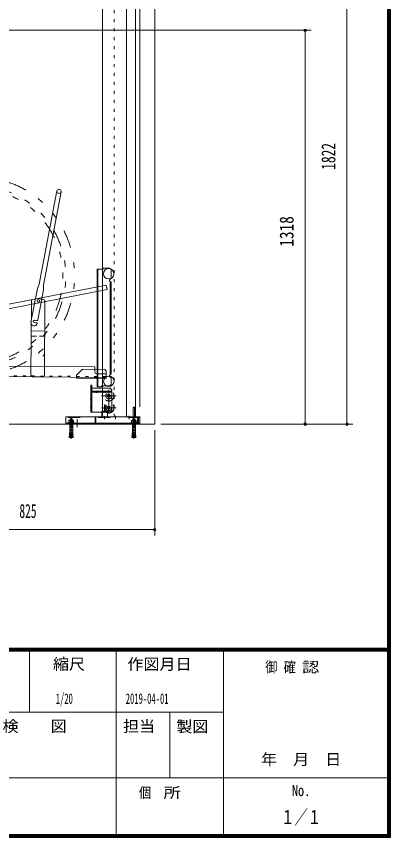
# Model space of a CAD drawing. Units: millimetres, scale not verified. Extents: x -5740 to 5740, y -4020 to 4020.
# Drawn here: x 4486 to 5740, y -4020 to -1272 of the extents above; entities that cross this region are included whole.
import ezdxf
from ezdxf.enums import TextEntityAlignment as Align

# ---------------------------------------------------------------- set-up
doc = ezdxf.new("R2010")
doc.units = ezdxf.units.MM
doc.header["$LTSCALE"] = 10
for name, pattern in [('USER1', [3, 1, -2]), ('USER2', [10, 4, -6]), ('USER3', [13, 6, -3, 1, -3]), ('USER4', [24, 12, -5, 2, -5]), ('USER6', [25, 6, -5, 2, -5, 2, -5])]:
    doc.linetypes.add(name, pattern=pattern)
for name, color, linetype, lineweight in [('0-1_0-00', 4, 'Continuous', 18), ('0-2_2ラック-03BODL', 7, 'Continuous', 18), ('0-3_2ラック-5下レル', 7, 'Continuous', 18), ('0-6_2ラック-9上ラック', 7, 'Continuous', 18), ('0-7_2ラック-A上ラック架台', 3, 'Continuous', 18), ('0-A_2ラック-D上自転車１', 4, 'USER6', 18), ('0-B_2ラック-F寸法', 3, 'Continuous', 18)]:
    doc.layers.add(name, color=color, linetype=linetype, lineweight=lineweight)
doc.styles.add('ＭＳ ゴシック', font='')
doc.styles.get('ＭＳ ゴシック').set_extended_font_data('MS Gothic')

# ---------------------------------------------------------------- blocks, each defined once
blk = doc.blocks.new('C-10x60L_8')
at = {"layer": '0-1_0-00', "linetype": 'USER3'}
blk.add_line((-688, 0), (2120, 0), dxfattribs=at)
at = {"layer": '0-1_0-00'}
for p, q in [((-608, -88), (-608, 88)), ((-551.1, -130), (-551.1, 130)), ((-551.1, 130), (-488, 130)), ((-480, 152), (-432, 200)), ((-480, -152), (-480, 152)), ((-480, -122), (-480, 122)), ((-464.5, 167.5), (-374.8, 167.5)), ((-432, -200), (-432, 200)), ((-432, 200), (-374.8, 200)), ((-374.8, 268), (-342.8, 323.3)), ((-374.8, -268), (-374.8, 268)), ((-342.8, 323.3), (-54.8, 323.3)), ((-342.8, 161.7), (-54.8, 161.7)), ((-54.8, 440), (-54.8, -440)), ((-54.8, 440), (0, 440)), ((-54.8, -323.3), (-54.8, 323.3)), ((0, -440), (0, 440)), ((0, 200), (507.1, 200)), ((0, 167.5), (507.1, 167.5)), ((507.1, -200), (507.1, 200)), ((520, 177.6), (507.1, 200)), ((507.1, 167.5), (520, 177.6)), ((520, 177.6), (603.6, 200)), ((520, -177.6), (520, 177.6)), ((603.6, -200), (603.6, 200)), ((603.6, 200), (1192.1, 200)), ((1192.1, 200), (1333.7, 212.4)), ((1200, 20), (1917.3, 82.8)), ((1200, -20), (1200, 20)), ((1349.4, 33.1), (1333.7, 212.4)), ((1473.2, 224.6), (1403.5, 218.5)), ((1419.2, 39.2), (1403.5, 218.5)), ((1488.9, 45.3), (1473.2, 224.6)), ((1612.7, 236.8), (1542.9, 230.7)), ((1558.6, 51.4), (1542.9, 230.7)), ((1628.4, 57.5), (1612.7, 236.8)), ((1752.1, 249), (1682.4, 242.9)), ((1698.1, 63.6), (1682.4, 242.9)), ((1767.8, 69.7), (1752.1, 249)), ((1821.9, 255.1), (1901.6, 262.1)), ((1837.6, 75.8), (1821.9, 255.1)), ((1917.3, 82.8), (1901.6, 262.1)), ((-551.1, -130), (-488, -130)), ((-480, -152), (-432, -200)), ((-464.5, -167.5), (-374.8, -167.5)), ((-432, -200), (-374.8, -200)), ((-374.8, -268), (-342.8, -323.3)), ((-342.8, -161.7), (-54.8, -161.7)), ((-342.8, -323.3), (-54.8, -323.3)), ((-54.8, -440), (0, -440)), ((0, -167.5), (507.1, -167.5)), ((0, -200), (507.1, -200)), ((507.1, -167.5), (520, -177.6)), ((520, -177.6), (507.1, -200)), ((520, -177.6), (603.6, -200)), ((603.6, -200), (1192.1, -200)), ((1192.1, -200), (1333.7, -212.4)), ((1200, -20), (1917.3, -82.8)), ((1349.4, -33.1), (1333.7, -212.4)), ((1419.2, -39.2), (1403.5, -218.5)), ((1473.2, -224.6), (1403.5, -218.5)), ((1488.9, -45.3), (1473.2, -224.6)), ((1558.6, -51.4), (1542.9, -230.7)), ((1612.7, -236.8), (1542.9, -230.7)), ((1628.4, -57.5), (1612.7, -236.8)), ((1698.1, -63.6), (1682.4, -242.9)), ((1752.1, -249), (1682.4, -242.9)), ((1767.8, -69.7), (1752.1, -249)), ((1837.6, -75.8), (1821.9, -255.1)), ((1821.9, -255.1), (1901.6, -262.1)), ((1917.3, -82.8), (1901.6, -262.1))]:
    blk.add_line(p, q, dxfattribs=at)
at = {"layer": '0-1_0-00', "linetype": 'USER2'}
for p, q in [((-472, 80), (1774.7, 80)), ((-472, -80), (1774.7, -80))]:
    blk.add_line(p, q, dxfattribs=at)
at = {"layer": '0-1_0-00'}
for centre, radius, start, end in [((-499.1, 0), 140, 111.787, 141.055), ((-488, 122), 8, 0, 90), ((-472, 88), 8, 180, 270), ((50.3, 0), 425.1, 157.649, 202.351), ((-256.5, 242.5), 118.2, 180.014, 223.119), ((1360.4, 308.8), 100, 254.513, 295.487), ((1499.9, 321), 100, 254.513, 295.487), ((1639.4, 333.2), 100, 254.513, 295.487), ((1778.8, 345.4), 100, 254.513, 295.487), ((1774.7, -400), 480, 56.443, 82.426), ((-499.1, 0), 140, 218.945, 248.213), ((-488, -122), 8, 270, 0), ((-472, -88), 8, 90, 180), ((-256.5, -242.5), 118.2, 136.881, 179.986), ((1360.4, -308.8), 100, 64.513, 105.487), ((1499.9, -321), 100, 64.513, 105.487), ((1639.4, -333.2), 100, 64.513, 105.487), ((1778.8, -345.4), 100, 64.513, 105.487), ((1774.7, 400), 480, 277.574, 303.557)]:
    blk.add_arc(centre, radius, start, end, dxfattribs=at)
at = {"layer": '0-1_0-00', "linetype": 'USER2'}
for centre, start, end in [((1774.7, -400), 82.426, 90), ((1774.7, 400), 270, 277.574)]:
    blk.add_arc(centre, 480, start, end, dxfattribs=at)

msp = doc.modelspace()

# ---------------------------------------------------------------- linework, layer by layer
at = {"layer": '0-1_0-00', "color": 5}
for p, q in [((-5730.29, -3385.87), (5729.71, -3385.87)), ((5729.71, -3386.87), (-5730.29, -3386.87)), ((-5730.29, -3387.87), (5729.71, -3387.87)), ((5729.71, -3388.87), (-5730.29, -3388.87)), ((-5730.29, -3389.87), (5729.71, -3389.87)), ((5729.71, -3390.87), (-5730.29, -3390.87)), ((-5730.29, -3391.87), (5729.71, -3391.87)), ((5729.71, -3392.87), (-5730.29, -3392.87)), ((-5730.29, -3393.87), (5729.71, -3393.87)), ((5729.71, -3394.87), (-5730.29, -3394.87)), ((-5730.29, -3395.87), (5729.71, -3395.87)), ((4529.71, -3395.87), (4529.71, -3599.87)), ((4819.71, -4019.87), (4819.71, -3395.87)), ((5179.71, -3395.87), (5179.71, -4019.87)), ((5179.71, -3599.87), (3079.71, -3599.87)), ((4999.71, -3599.87), (4999.71, -3819.87)), ((5739.71, -3819.87), (3079.71, -3819.87))]:
    msp.add_line(p, q, dxfattribs=at)
for points in [[(5739.71, 4020.13), (-5740.29, 4020.13), (-5740.29, -4019.87), (5739.71, -4019.87)], [(5738.71, 4019.13), (5738.71, -4018.87), (-5739.29, -4018.87), (-5739.29, 4019.13)], [(5737.71, 4018.13), (5737.71, -4017.87), (-5738.29, -4017.87), (-5738.29, 4018.13)], [(5736.71, 4017.13), (5736.71, -4016.87), (-5737.29, -4016.87), (-5737.29, 4017.13)], [(5735.71, 4016.13), (5735.71, -4015.87), (-5736.29, -4015.87), (-5736.29, 4016.13)], [(5734.71, 4015.13), (5734.71, -4014.87), (-5735.29, -4014.87), (-5735.29, 4015.13)], [(5733.71, 4014.13), (5733.71, -4013.87), (-5734.29, -4013.87), (-5734.29, 4014.13)], [(5732.71, 4013.13), (5732.71, -4012.87), (-5733.29, -4012.87), (-5733.29, 4013.13)], [(5731.71, 4012.13), (5731.71, -4011.87), (-5732.29, -4011.87), (-5732.29, 4012.13)], [(5730.71, 4011.13), (5730.71, -4010.87), (-5731.29, -4010.87), (-5731.29, 4011.13)], [(5729.71, 4010.13), (5729.71, -4009.87), (-5730.29, -4009.87), (-5730.29, 4010.13)]]:
    msp.add_lwpolyline(points, close=True, dxfattribs=at)
at = {"layer": '0-2_2ラック-03BODL'}
for q in [(4949.5, -136.6), (1079.5, -2636.6)]:
    msp.add_line((4949.5, -2636.6), q, dxfattribs=at)
at = {"layer": '0-6_2ラック-9上ラック', "color": 3}
for p, q in [((4621.62, -1856.2), (4562.33, -2168.63)), ((4635.38, -1858.81), (4576.09, -2171.24)), ((4556.1, -2182.71), (4562.33, -2168.63)), ((4556.1, -2182.71), (4534.66, -2295.7)), ((4576.73, -2186.63), (4557.28, -2289.1)), ((4576.73, -2186.63), (4576.09, -2171.24)), ((4542.62, -2307.38), (4543.6, -2307.57)), ((4555.4, -2299.02), (4555.29, -2299.61))]:
    msp.add_line(p, q, dxfattribs=at)
at = {"layer": '0-6_2ラック-9上ラック'}
for p, q in [((4798, -2114.21), (4776, -2114.21)), ((4776, -2114.21), (4776, -2117.71)), ((4803, -2119.21), (4798, -2114.21)), ((4776, -2117.71), (4756, -2117.71)), ((4756, -2117.71), (4756, -2512.21)), ((4758.5, -2117.71), (4758.5, -2512.21)), ((4803, -2119.21), (4803, -2148.67)), ((4798.23, -2153.44), (4803, -2148.67)), ((4803, -2161.74), (4798.23, -2156.98)), ((4800.5, -2159.24), (4800.5, -2471.17)), ((4803, -2161.74), (4803, -2468.67)), ((4787.08, -2171.81), (3363.7, -2448.4)), ((4789.94, -2186.54), (3366.56, -2463.12)), ((4789.94, -2186.54), (4787.08, -2171.81)), ((4534.39, -2472.77), (4536.46, -2223.87)), ((4558.15, -2216.04), (4540.63, -2218.98)), ((4559.89, -2216.05), (4577.36, -2219.28)), ((4579.38, -2473.15), (4581.46, -2224.24)), ((4535.62, -2324.78), (4580.62, -2325.15)), ((4535.47, -2342.1), (4553, -2342.24)), ((4562.94, -2342.33), (4580.47, -2342.47)), ((3037.18, -2430.81), (4749.12, -2445.06)), ((4749.12, -2445.06), (4748.97, -2463.06)), ((3036.89, -2465.81), (4786.83, -2480.37)), ((4686.81, -2482.54), (4686.89, -2472.54)), ((4707.06, -2452.71), (4686.89, -2472.54)), ((4707.06, -2452.71), (4782.06, -2453.33)), ((4753.93, -2468.1), (4786.93, -2468.37)), ((4787.01, -2458.37), (4782.06, -2453.33)), ((4786.81, -2483.37), (4787.01, -2458.37)), ((4786.93, -2468.37), (4786.83, -2480.37)), ((4803, -2468.67), (4798.23, -2473.44)), ((4539.34, -2477.81), (4574.34, -2478.1)), ((4686.81, -2482.54), (4786.81, -2483.37)), ((4803, -2481.74), (4798.23, -2476.98)), ((4803, -2503.71), (4803, -2481.74)), ((4756, -2512.21), (4771, -2512.21)), ((4771, -2508.71), (4798, -2508.71)), ((4771, -2508.71), (4771, -2512.21)), ((4803, -2503.71), (4798, -2508.71))]:
    msp.add_line(p, q, dxfattribs=at)
at = {"layer": '0-6_2ラック-9上ラック', "linetype": 'USER1'}
for p, q in [((3036.92, -2462.81), (4786.86, -2477.37)), ((4686.83, -2479.54), (4786.83, -2480.37))]:
    msp.add_line(p, q, dxfattribs=at)
at = {"layer": '0-6_2ラック-9上ラック', "color": 3}
for centre, radius in [((4628.5, -1857.51), 7), ((4558.96, -2223.97), 4)]:
    msp.add_circle(centre, radius, dxfattribs=at)
at = {"layer": '0-6_2ラック-9上ラック'}
for centre in [(4795, -2133.21), (4795.5, -2493.21)]:
    msp.add_circle(centre, 17.5, dxfattribs=at)
at = {"layer": '0-6_2ラック-9上ラック', "linetype": 'USER1'}
msp.add_circle((4569.99, -2400.56), 9.6, dxfattribs=at)
at = {"layer": '0-6_2ラック-9上ラック'}
for centre, radius, start, end in [((4800, -2155.21), 2.5, 135, 225), ((4541.46, -2223.91), 5, 99.52317, 179.52317), ((4558.98, -2220.97), 5, 79.52317, 99.52317), ((4576.46, -2224.2), 5, 359.52317, 79.52317), ((4753.97, -2463.1), 5, 179.52317, 269.52317), ((4539.39, -2472.81), 5, 179.52317, 269.52317), ((4574.38, -2473.11), 5, 269.52317, 359.52317), ((4800, -2475.21), 2.5, 135, 225)]:
    msp.add_arc(centre, radius, start, end, dxfattribs=at)
at = {"layer": '0-6_2ラック-9上ラック', "color": 3}
for centre, radius, start, end in [((4544.48, -2297.56), 10, 169.25487, 259.25487), ((4545.91, -2292.74), 4, 79.25487, 259.25487), ((4545.47, -2297.75), 10, 259.25487, 349.25487), ((4558.96, -2223.97), 74, 259.25487, 266.53187), ((4558.96, -2223.97), 66, 259.25487, 267.65887), ((4554.42, -2298.83), 1, 349.25487, 86.53187), ((4556.3, -2288.91), 1, 267.65887, 349.25487)]:
    msp.add_arc(centre, radius, start, end, dxfattribs=at)
at = {"layer": '0-7_2ラック-A上ラック架台'}
for p, q in [((4774.5, -2611.6), (4774.5, -921.6)), ((4854.5, -2611.6), (4854.5, -921.6)), ((4884.5, -2611.6), (4884.5, -921.6))]:
    msp.add_line(p, q, dxfattribs=at)
at = {"layer": '0-7_2ラック-A上ラック架台', "color": 7, "linetype": 'USER1'}
msp.add_line((4813, -2611.6), (4813, -921.6), dxfattribs=at)
at = {"layer": '0-7_2ラック-A上ラック架台', "color": 7}
for p, q in [((4735.5, -2506.71), (4735.5, -2596.71)), ((4738, -2506.71), (4735.5, -2506.71)), ((4735.5, -2516.71), (4800.5, -2516.71)), ((4738, -2506.71), (4738, -2596.71)), ((4738, -2526.71), (4805.5, -2526.71)), ((4770.5, -2526.71), (4770.5, -2529.71)), ((4790.5, -2526.71), (4790.5, -2529.71)), ((4798.5, -2526.71), (4798.5, -2529.71)), ((4805.5, -2521.71), (4800.5, -2516.71)), ((4805.5, -2521.71), (4805.5, -2526.71)), ((4735.5, -2527.71), (4738, -2527.71)), ((4735.5, -2540.71), (4738, -2540.71)), ((4738, -2529.71), (4805.5, -2529.71)), ((4768.5, -2527.71), (4768.5, -2528.71)), ((4805.5, -2529.71), (4805.5, -2591.71)), ((4780.5, -2571.71), (4780.5, -2596.71)), ((4780.5, -2571.71), (4783.5, -2571.71)), ((4783.5, -2571.71), (4783.5, -2596.71)), ((4877.12, -2611.6), (4877.12, -2579.6)), ((4735.5, -2586.71), (4738, -2586.71)), ((4735.5, -2596.71), (4800.5, -2596.71)), ((4772.13, -2593.57), (4771.5, -2611.6)), ((4773.13, -2592.6), (4789.87, -2592.6)), ((4783.5, -2584.21), (4780.5, -2584.21)), ((4782.5, -2583.21), (4781.5, -2583.21)), ((4790.87, -2593.57), (4791.5, -2611.6)), ((4800.5, -2596.71), (4805.5, -2591.71)), ((4651.5, -2611.6), (4899.5, -2611.6)), ((4651.5, -2636.6), (4651.5, -2611.6)), ((4899.5, -2633.6), (4651.5, -2633.6)), ((4899.5, -2636.6), (4899.5, -2611.6))]:
    msp.add_line(p, q, dxfattribs=at)
at = {"layer": '0-7_2ラック-A上ラック架台', "linetype": 'USER4'}
for p, q in [((4753.5, -2524.71), (4753.5, -2531.71)), ((4756.36, -2524.71), (4756.36, -2531.71)), ((4778.5, -2524.71), (4778.5, -2531.71)), ((4785.5, -2524.71), (4785.5, -2531.71)), ((4795.5, -2522.07), (4795.5, -2561.34)), ((4733.5, -2551.71), (4740, -2551.71)), ((4771.35, -2541.71), (4819.62, -2541.71)), ((4733.5, -2581.71), (4740, -2581.71)), ((4771.35, -2581.71), (4819.62, -2581.71)), ((4795.5, -2562.07), (4795.5, -2601.34)), ((4778.5, -2584.21), (4780.5, -2584.21)), ((4781.5, -2609.7), (4781.5, -2620.04)), ((4818, -2608.6), (4818, -2620.04)), ((4863.5, -2608.6), (4863.5, -2620.04)), ((4689.5, -2619.92), (4689.5, -2646.77))]:
    msp.add_line(p, q, dxfattribs=at)
at = {"layer": '0-7_2ラック-A上ラック架台', "linetype": 'USER2'}
for p, q in [((4795, -2541.21), (4793, -2541.21)), ((4796, -2539.21), (4795, -2539.21)), ((4795, -2541.21), (4795, -2539.21)), ((4795, -2544.21), (4795, -2542.21)), ((4796, -2544.21), (4795, -2544.21)), ((4796, -2541.21), (4796, -2539.21)), ((4798, -2541.21), (4796, -2541.21)), ((4798, -2542.21), (4796, -2542.21)), ((4796, -2544.21), (4796, -2542.21)), ((4798, -2542.21), (4798, -2541.21)), ((4795, -2581.21), (4793, -2581.21)), ((4796, -2579.21), (4795, -2579.21)), ((4795, -2581.21), (4795, -2579.21)), ((4795, -2584.21), (4795, -2582.21)), ((4796, -2581.21), (4796, -2579.21)), ((4798, -2581.21), (4796, -2581.21)), ((4798, -2582.21), (4796, -2582.21)), ((4796, -2584.21), (4796, -2582.21)), ((4798, -2582.21), (4798, -2581.21)), ((4796, -2584.21), (4795, -2584.21)), ((4899.5, -2614.6), (4651.5, -2614.6)), ((4663.5, -2633.6), (4663.5, -2636.6)), ((4675.5, -2633.6), (4675.5, -2636.6)), ((4683.5, -2633.6), (4683.5, -2636.6)), ((4695.5, -2633.6), (4695.5, -2636.6)), ((4749.5, -2634.6), (4749.5, -2614.6)), ((4752, -2634.6), (4749.5, -2634.6)), ((4752, -2634.6), (4752, -2614.6)), ((4873.5, -2633.6), (4873.5, -2636.6)), ((4885.5, -2633.6), (4885.5, -2636.6)), ((4892, -2634.6), (4892, -2614.6)), ((4894.5, -2634.6), (4892, -2634.6)), ((4894.5, -2634.6), (4894.5, -2614.6))]:
    msp.add_line(p, q, dxfattribs=at)
for points in [[(4795, -2542.21), (4793, -2542.21), (4793, -2541.21)], [(4795, -2582.21), (4793, -2582.21), (4793, -2581.21)]]:
    msp.add_lwpolyline(points, dxfattribs=at)
at = {"layer": '0-7_2ラック-A上ラック架台', "color": 7}
msp.add_lwpolyline([(4881.87, -2611.6), (4881.87, -2579.6), (4877.12, -2579.6)], dxfattribs=at)
at = {"layer": '0-7_2ラック-A上ラック架台', "linetype": 'USER2'}
for centre, radius in [((4795.5, -2541.71), 17.5), ((4795.5, -2541.71), 10), ((4795.5, -2541.71), 4.75), ((4795.5, -2581.71), 17.5), ((4795.5, -2581.71), 10), ((4795.5, -2581.71), 4.75)]:
    msp.add_circle(centre, radius, dxfattribs=at)
at = {"layer": '0-7_2ラック-A上ラック架台', "color": 7}
for centre in [(4795.5, -2541.71), (4795.5, -2581.71)]:
    msp.add_circle(centre, 4.1, dxfattribs=at)
for centre, start, end in [((4769.5, -2527.71), 90, 180), ((4769.5, -2528.71), 180, 270), ((4773.13, -2593.6), 90, 178), ((4781.5, -2584.21), 90, 180), ((4782.5, -2584.21), 0, 90), ((4789.87, -2593.6), 2, 90)]:
    msp.add_arc(centre, 1, start, end, dxfattribs=at)
at = {"layer": '0-A_2ラック-D上自転車１'}
for major_axis, start_param, end_param in [((-0.1, 330.2), 1.9393887, 6.2453577), ((-0.09, 300.2), 1.6841167, 6.2922093), ((-0.09, 290.2), 1.6844019, 6.2919207)]:
    msp.add_ellipse((4358.09, -2140.59), major_axis=major_axis, ratio=0.97706, start_param=start_param, end_param=end_param, dxfattribs=at)
at = {"layer": '0-B_2ラック-F寸法'}
for p, q in [((4899.5, 53.4), (4899.5, -2578.12)), ((5593.5, -2636.6), (5593.5, -814.6)), ((5473.5, -1318.6), (4055.14, -1318.6)), ((5453.5, -2636.6), (5453.5, -1318.6)), ((5613.5, -2636.6), (4969.5, -2636.6)), ((4949.5, -3009.36), (4949.5, -2656.6)), ((4949.5, -2989.36), (4124.5, -2989.36))]:
    msp.add_line(p, q, dxfattribs=at)
for centre, start, end in [((5453.5, -1318.6), 0, 180), ((5453.5, -1318.6), 180, 0), ((5453.5, -2636.6), 0, 180), ((5453.5, -2636.6), 180, 0), ((5593.5, -2636.6), 0, 180), ((5593.5, -2636.6), 180, 0), ((4949.5, -2989.36), 0, 180), ((4949.5, -2989.36), 180, 0)]:
    msp.add_arc(centre, 4, start, end, dxfattribs=at)

# ---------------------------------------------------------------- block references
at = {"layer": '0-3_2ラック-5下レル', "xscale": 0.025, "yscale": 0.025, "rotation": 270}
for p in [(4669.5, -2633.6), (4879.5, -2633.6)]:
    msp.add_blockref('C-10x60L_8', p, dxfattribs=at)

# ---------------------------------------------------------------- texts
at = {"layer": '0-1_0-00', "color": 7, "style": 'ＭＳ ゴシック'}
for s, height, width, p in [('縮尺', 37.51, 1.05, (4608.27, -3469.34)), ('作図月日', 37.51, 1.05, (4857.83, -3469.75)), ('御 ', 35.43, 0.85, (5319.38, -3477.8)), ('確 ', 35.43, 0.85, (5381.13, -3477.8)), ('認', 35.43, 1.2, (5442.88, -3477.8)), ('1/20', 35.17, 0.6, (4617.59, -3582.95)), ('2019-04-01', 35.17, 0.6, (4852.11, -3582.95)), ('検\u3000\u3000図', 37.51, 1.05, (4439.27, -3677.34)), ('担当', 37.51, 1.05, (4843.27, -3677.34)), ('製図', 37.51, 1.05, (5021.67, -3678.32)), ('\u3000年\u3000月\u3000日', 37.51, 1.05, (5251.77, -3788.11)), ('No.', 37.51, 0.8, (5409.27, -3892.34)), ('個  ', 35.43, 0.85, (4896.27, -3898.03)), ('所', 35.43, 1.2, (4978.61, -3898.03)), ('１／１', 46.89, 0.7, (5372.91, -3988.86))]:
    msp.add_text(s, height=height, dxfattribs=dict(at, width=width)).set_placement(p, align=Align.BOTTOM_LEFT)
at = {"layer": '0-B_2ラック-F寸法', "color": 7, "style": 'ＭＳ ゴシック'}
for s, width, p in [('1822', 0.7, (5568.7, -1785.26)), ('1318', 0.8, (5428.7, -2042.91))]:
    msp.add_text(s, height=46.89, rotation=90, dxfattribs=dict(at, width=width)).set_placement(p, align=Align.BOTTOM_LEFT)
at = {"layer": '0-B_2ラック-F寸法', "color": 7, "style": 'ＭＳ ゴシック', "width": 0.6}
msp.add_text('825', height=46.89, dxfattribs=at).set_placement((4495.86, -2964.56), align=Align.BOTTOM_LEFT)

doc.saveas('drawing.dxf')
